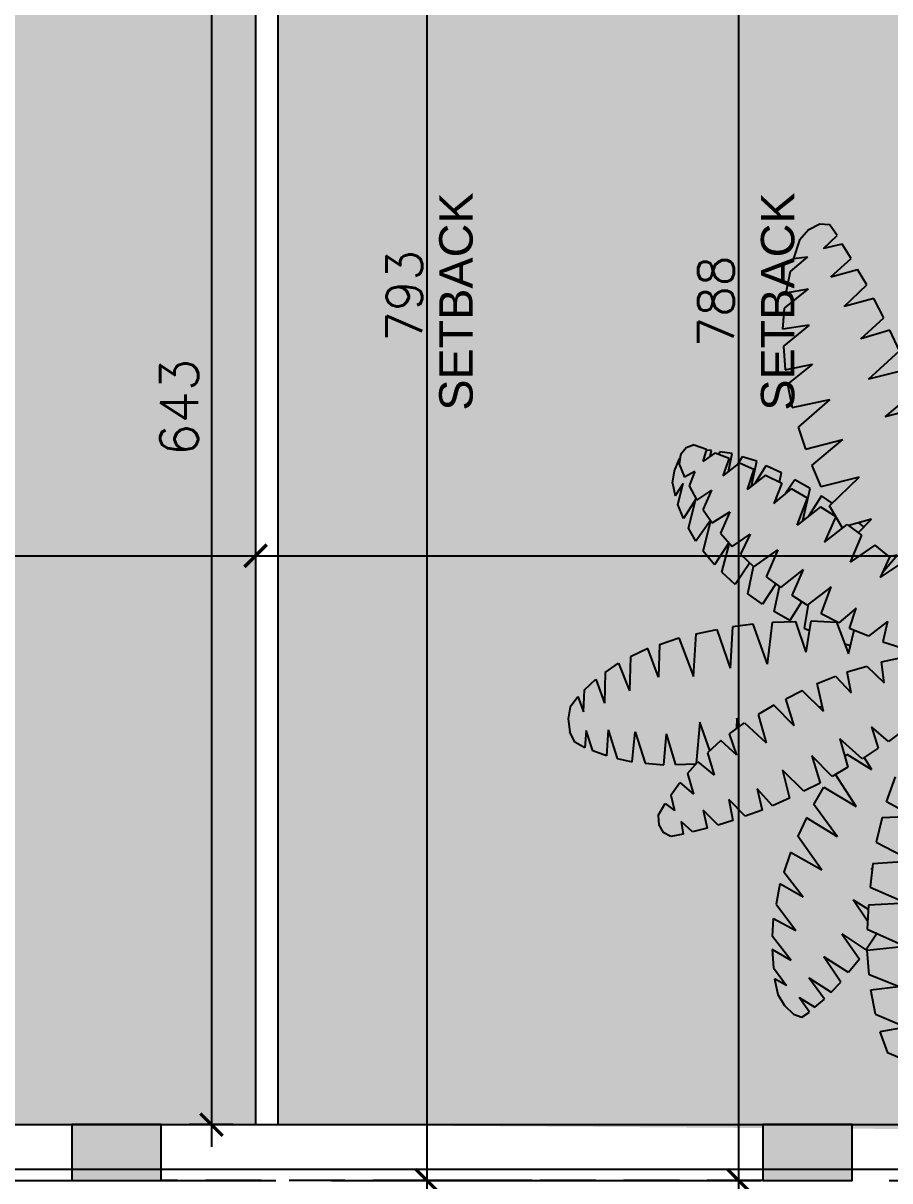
# Model space of a CAD drawing. Header units: centimetres. Extents: x -10658 to 14823, y -5448 to 3597.
# Drawn here: x -836 to -448, y 0 to 519 of the extents above; entities that cross this region are included whole.
import ezdxf

# ---------------------------------------------------------------- set-up
doc = ezdxf.new("R2010")
doc.units = ezdxf.units.CM
doc.header["$LTSCALE"] = 100
doc.header["$MEASUREMENT"] = 0
doc.header["$PDMODE"] = 35
doc.linetypes.add('FINAL PLOT$0$CENTER', pattern=[2, 1.25, -0.25, 0.25, -0.25])
doc.linetypes.add('SOURROUNDING$0$HIDDEN', pattern=[0.375, 0.25, -0.125])
for name, color, linetype in [('DIM IN', 1, 'Continuous'), ('FINAL PLOT$0$PLOT LIMIT', 6, 'FINAL PLOT$0$CENTER'), ('SOURROUNDING$0$FURNITURE', 111, 'Continuous'), ('SOURROUNDING$0$KERBSTONE', 11, 'Continuous'), ('SOURROUNDING$0$PLANTS', 104, 'Continuous'), ('SOURROUNDING$0$SURROUNDINGS$0$SURROUNDINGS$0$SURROUNDINGS$0$COLUMN', 6, 'Continuous'), ('SOURROUNDING$0$SURROUNDINGS$0$SURROUNDINGS$0$SURROUNDINGS$0$COLUMN HATCH', 201, 'Continuous'), ('SOURROUNDING$0$WALL-03', 2, 'Continuous'), ('SOURROUNDING$0$WALL-04', 1, 'Continuous'), ('TEXT', 3, 'Continuous')]:
    doc.layers.add(name, color=color, linetype=linetype)
doc.layers.add('SOURROUNDING$0$HAT', color=8, linetype='Continuous', lineweight=9)
doc.styles.add('ART', font='arial.ttf')
doc.styles.add('ROMANS', font='romans')
doc.dimstyles.new('AS-17-100', dxfattribs={"dimtxt": 17, "dimasz": 10, "dimexe": 10, "dimexo": 10, "dimgap": 6, "dimtad": 1, "dimtoh": 1, "dimdec": 0, "dimdsep": 46, "dimtxsty": 'ROMANS', "dimblk1": 'ARCHTICK', "dimblk2": 'ARCHTICK', "dimsah": 1, "dimcen": 25, "dimdle": 10, "dimclrd": 1, "dimclre": 1, "dimclrt": 2, "dimadec": 0, "dimazin": 0, "dimtfac": 1, "dimtdec": 0, "dimtofl": 0, "dimtmove": 2, "dimatfit": 3, "dimldrblk": 'ARCHTICK', "dimfxl": 1, "dimtolj": 1, "dimtzin": 0, "dimarcsym": 0})

# ---------------------------------------------------------------- blocks, each defined once
blk = doc.blocks.new('_ARCHTICK')
at = {"color": 0, "linetype": 'ByBlock', "const_width": 0.15}
blk.add_lwpolyline([(-0.5, -0.5), (0.5, 0.5)], dxfattribs=at)
blk = doc.blocks.new('*D58')
at = {"layer": 'Defpoints', "color": 0, "transparency": 16777216}
for p in [(-590, 788), (-700.64, 0), (-515.54, 0)]:
    blk.add_point(p, dxfattribs=at)
at = {"layer": 'DIM IN', "color": 1, "lineweight": -2, "transparency": 16777216}
for p, q in [((-515.54, 798), (-515.54, -10)), ((-580, 788), (-505.54, 788)), ((-690.64, 0), (-505.54, 0))]:
    blk.add_line(p, q, dxfattribs=at)
at = {"layer": 'DIM IN', "color": 1, "lineweight": -2, "transparency": 16777216, "xscale": 10, "yscale": 10, "zscale": 10}
for p, rotation in [((-515.54, 788), 90), ((-515.54, 0), 270)]:
    blk.add_blockref('_ARCHTICK', p, dxfattribs=dict(at, rotation=rotation))
at = {"layer": 'DIM IN', "color": 2, "transparency": 16777216, "insert": (-525.54, 394), "char_height": 16, "attachment_point": 5, "rotation": 90, "style": 'ROMANS'}
blk.add_mtext('\\A1;788', dxfattribs=at)
blk = doc.blocks.new('SOURROUNDING$0$t4p')
at = {"layer": 'SOURROUNDING$0$PLANTS', "color": 1, "linetype": 'ByBlock'}
for p, q in [((-154.85, 137.51), (-164.35, 133.43)), ((-166.79, 126.39), (-164.35, 133.43)), ((-168.21, 120.45), (-157.94, 124.84)), ((-157.94, 124.84), (-166.79, 126.39)), ((-195.83, 120.29), (-193.04, 121.36)), ((-193.04, 121.36), (-190.43, 119.61)), ((-201.06, 113.68), (-198.86, 117.4)), ((-198.86, 117.4), (-195.83, 120.29)), ((-190.43, 119.61), (-193.87, 114.67)), ((-193.87, 114.67), (-188.59, 117.99)), ((-188.59, 117.99), (-185.38, 115.26)), ((-168.21, 120.45), (-169.82, 112.29)), ((-202.13, 108.41), (-201.06, 113.68)), ((-185.38, 115.26), (-190.55, 108.05)), ((-190.55, 108.05), (-183.12, 112.92)), ((-183.12, 112.92), (-179.85, 109.64)), ((-202.48, 104.65), (-198.09, 110.63)), ((-198.09, 110.63), (-202.13, 108.41)), ((-179.85, 109.64), (-185.5, 101.08)), ((-160.43, 111.22), (-170.35, 107.26)), ((-169.82, 112.29), (-160.43, 111.22)), ((-177.24, 106.43), (-185.5, 101.08)), ((-173.56, 101.91), (-177.24, 106.43)), ((-170.35, 107.26), (-170.95, 98.95)), ((-202.84, 98.51), (-202.48, 104.65)), ((-196.55, 102.27), (-202.84, 98.51)), ((-196.55, 102.27), (-202.72, 94.15)), ((-179.44, 93.36), (-173.56, 101.91)), ((-179.44, 93.36), (-171.42, 98.79)), ((-171.42, 98.79), (-167.74, 93.48)), ((-170.95, 98.95), (-158.12, 97.6)), ((-170.83, 91.86), (-158.12, 97.6)), ((-202.72, 94.15), (-202.31, 88.1)), ((-167.74, 93.48), (-167.98, 93.12)), ((-202.31, 88.1), (-194.88, 92.13)), ((-201.47, 83.26), (-194.88, 92.13)), ((-170.35, 83.82), (-170.83, 91.86)), ((-170.71, 89.16), (-175.58, 81.96)), ((-200.11, 76.49), (-201.47, 83.26)), ((-175.58, 81.96), (-170.47, 85.09)), ((-157.52, 83.15), (-170.35, 83.82)), ((-169.82, 77.76), (-157.52, 83.15)), ((-192.33, 81.01), (-200.11, 76.49)), ((-192.33, 81.01), (-198.8, 72.53)), ((-168.87, 69.8), (-169.82, 77.76)), ((-196.55, 65.92), (-198.8, 72.53)), ((-185.97, 71.98), (-196.55, 65.92)), ((-185.97, 71.98), (-194.05, 60.5)), ((-169.16, 71.86), (-169.22, 71.74)), ((-169.22, 71.74), (-169.16, 71.78)), ((-169.22, 71.74), (-169.1, 71.39)), ((-169.16, 71.78), (-169.16, 71.86)), ((-168.87, 69.8), (-155.56, 68.97)), ((-167.68, 62.67), (-155.56, 68.97)), ((-165.66, 54.32), (-167.68, 62.67)), ((-240.79, 56.34), (-239.25, 58.99)), ((-236.7, 60.3), (-239.25, 58.99)), ((-232.54, 59.55), (-236.7, 60.3)), ((-233.19, 55.31), (-232.54, 59.55)), ((-229.45, 58.75), (-233.19, 55.31)), ((-224.46, 57.61), (-229.45, 58.75)), ((-191.02, 54.32), (-194.05, 60.5)), ((-180.69, 60.77), (-191.02, 54.32)), ((-180.69, 60.77), (-188.59, 49.81)), ((-240.91, 53.17), (-240.79, 56.34)), ((-225.83, 51.47), (-224.46, 57.61)), ((-220.84, 56.54), (-225.83, 51.47)), ((-215.79, 55.11), (-220.84, 56.54)), ((-217.16, 48.02), (-215.79, 55.11)), ((-240.91, 53.17), (-238.6, 49.17)), ((-238.6, 49.17), (-235.39, 51.55)), ((-236.7, 46.44), (-235.39, 51.55)), ((-211.69, 53.65), (-217.16, 48.02)), ((-205.99, 51.63), (-211.69, 53.65)), ((-207.65, 44.5), (-205.99, 51.63)), ((-165.66, 54.32), (-155.32, 54)), ((-155.32, 54), (-164.17, 49.09)), ((-202.48, 50.16), (-207.65, 44.5)), ((-196.72, 47.71), (-202.48, 50.16)), ((-199.04, 38.2), (-196.72, 47.71)), ((-188.59, 49.81), (-185.14, 44.02)), ((-185.14, 44.02), (-174.33, 50.6)), ((-174.33, 50.6), (-181.22, 39.79)), ((-164.17, 49.09), (-161.09, 40.74)), ((-236.7, 46.44), (-233.55, 42.12)), ((-233.55, 42.12), (-228.97, 46.12)), ((-231.05, 39.19), (-228.97, 46.12)), ((-191.91, 45.33), (-199.04, 38.2)), ((-186.45, 42.64), (-191.91, 45.33)), ((-231.05, 39.19), (-227.49, 35.23)), ((-227.49, 35.23), (-222.03, 39.75)), ((-224.28, 32.22), (-222.03, 39.75)), ((-189.12, 33.49), (-186.45, 42.64)), ((-182.35, 40.46), (-189.12, 33.49)), ((-177.06, 37.37), (-182.35, 40.46)), ((-254.63, 33.97), (-249.59, 35.15)), ((-249.59, 35.15), (-248.52, 25.02)), ((-248.52, 25.02), (-245.19, 35.63)), ((-245.19, 35.63), (-238.89, 36.22)), ((-238.89, 36.22), (-238, 25.77)), ((-234.86, 36.18), (-238, 25.77)), ((-228.26, 36.03), (-234.86, 36.18)), ((-226.78, 21.93), (-228.02, 35.79)), ((-179.74, 27.83), (-177.06, 37.37)), ((-177.36, 32.98), (-169.16, 38.24)), ((-171.6, 34.12), (-169.16, 38.24)), ((-262.77, 31.39), (-264.97, 24.54)), ((-258.2, 33.1), (-262.77, 31.39)), ((-257.6, 24.27), (-258.2, 33.1)), ((-257.6, 24.27), (-254.63, 33.97)), ((-223.45, 31.47), (-226.78, 21.93)), ((-219.77, 28.15), (-224.28, 32.22)), ((-214.36, 33.06), (-219.77, 28.15)), ((-214.36, 33.06), (-216.74, 25.89)), ((-214.9, 31.43), (-214.96, 32.5)), ((-172.25, 34.6), (-179.74, 27.83)), ((-178.07, 33.85), (-177.36, 32.98)), ((-166.79, 31.04), (-172.25, 34.6)), ((-268.83, 28.38), (-270.49, 24.94)), ((-265.44, 30.32), (-268.83, 28.38)), ((-264.97, 24.54), (-265.44, 30.32)), ((-211.69, 22.25), (-204.44, 28.98)), ((-207.12, 19.43), (-204.44, 28.98)), ((-169.04, 23.83), (-166.79, 31.04)), ((-163.34, 28.78), (-169.04, 23.83)), ((-157.88, 24.82), (-163.34, 28.78)), ((-271.03, 20.54), (-270.49, 24.94)), ((-216.74, 25.89), (-211.69, 22.25)), ((-214.24, 20.7), (-214.48, 24.23)), ((-213.35, 23.39), (-214.24, 20.7)), ((-195.06, 23.35), (-201.83, 16.39)), ((-195.06, 23.35), (-197.79, 14.21)), ((-270.37, 16.54), (-271.03, 20.54)), ((-270.37, 16.54), (-267.7, 13.06)), ((-267.7, 13.06), (-265.8, 18.25)), ((-265.8, 18.25), (-265.5, 10.84)), ((-201.83, 16.39), (-207.12, 19.43)), ((-185.14, 18.64), (-192.27, 11.48)), ((-185.14, 18.64), (-187.22, 9.14)), ((-186.69, 17.1), (-185.56, 16.74)), ((-261.58, 7.28), (-258.79, 15.36)), ((-258.49, 5.02), (-258.79, 15.36)), ((-197.79, 14.21), (-192.27, 11.48)), ((-181.04, 6.76), (-175.76, 12.39)), ((-175.76, 12.39), (-177.12, 5.3)), ((-265.5, 10.84), (-261.58, 7.28)), ((-253.98, 1.93), (-250.36, 11.2)), ((-249.88, -0.13), (-250.36, 11.2)), ((-187.22, 9.14), (-181.04, 6.76)), ((-170.47, 3.4), (-164.71, 9.06)), ((-164.71, 9.06), (-165.48, 2.01)), ((-258.49, 5.02), (-253.98, 1.93)), ((-240.5, 6.68), (-244.06, -2.94)), ((-240.2, -4.28), (-240.5, 6.68)), ((-233.67, -6.46), (-228.8, 6.61)), ((-228.8, 6.61), (-227.79, -7.81)), ((-177.12, 5.3), (-170.47, 3.4)), ((-220.84, -9.23), (-216.44, 3.79)), ((-215.61, -10.07), (-216.44, 3.79)), ((-203.91, 2.57), (-208.6, -10.9)), ((-203.91, 2.57), (-202.13, -11.57)), ((-165.48, 2.01), (-159.19, 0.74)), ((-244.06, -2.94), (-249.88, -0.13)), ((-190.84, -1.39), (-194.23, -11.77)), ((-190.84, -1.39), (-189.12, -11.89)), ((-180.63, -11.41), (-176.59, -0.8)), ((-175.99, -3.41), (-177.84, -4.01)), ((-176.59, -0.8), (-174.69, -8.72)), ((-165.01, -4.76), (-159.01, -2.82)), ((-240.2, -4.28), (-233.67, -6.46)), ((-169.82, -6.7), (-176.17, -9.31)), ((-163.4, -11.49), (-169.82, -6.7)), ((-163.4, -11.49), (-165.01, -4.76)), ((-227.79, -7.81), (-220.84, -9.23)), ((-208.6, -10.9), (-215.61, -10.07)), ((-202.13, -11.57), (-194.23, -11.77)), ((-191.44, -9.47), (-189.66, -8.72)), ((-190.07, -17.47), (-191.44, -9.47)), ((-189.12, -11.89), (-180.63, -11.41)), ((-179.85, -11.21), (-185.68, -14.3)), ((-173.92, -16.08), (-179.85, -11.21)), ((-176.17, -9.31), (-173.92, -16.08)), ((-196.31, -12.12), (-201.53, -15.13)), ((-201.53, -15.13), (-199.63, -23.45)), ((-192.21, -18.38), (-196.31, -12.12)), ((-185.68, -14.3), (-182.35, -23.29)), ((-205.39, -17.59), (-210.38, -21.11)), ((-200.94, -24.48), (-205.39, -17.59)), ((-190.37, -17.19), (-195.48, -20.52)), ((-182.35, -23.29), (-190.37, -17.19)), ((-210.38, -21.11), (-208.36, -30.26)), ((-204.09, -26.85), (-199.22, -23.17)), ((-199.22, -23.17), (-191.62, -29.15)), ((-195.48, -20.52), (-191.62, -29.15)), ((-214.54, -24.28), (-219, -28.44)), ((-209.61, -31.49), (-214.54, -24.28)), ((-200.17, -35.84), (-204.09, -26.85)), ((-162.57, -33.11), (-165.78, -26.38)), ((-165.78, -26.38), (-159.42, -30.54)), ((-221.55, -30.97), (-225.23, -35.57)), ((-216.62, -38.3), (-221.55, -30.97)), ((-219, -28.44), (-216.44, -38.14)), ((-212.76, -34.42), (-208.25, -30.18)), ((-208.25, -30.18), (-200.17, -35.84)), ((-165.07, -27.96), (-160.08, -33.86)), ((-209.49, -41.15), (-212.76, -34.42)), ((-171.96, -40.59), (-175.82, -31.61)), ((-167.56, -37.27), (-175.82, -31.61)), ((-167.56, -37.27), (-162.57, -33.11)), ((-160.08, -33.86), (-162.75, -33.27)), ((-162.57, -33.11), (-162.63, -33.19)), ((-162.63, -33.19), (-162.51, -33.35)), ((-227.67, -38.89), (-230.16, -43.33)), ((-222.8, -45.9), (-227.67, -38.89)), ((-225.23, -35.57), (-222.68, -45.74)), ((-219.41, -41.62), (-215.49, -37.03)), ((-215.49, -37.03), (-209.49, -41.15)), ((-184.43, -38.3), (-176.77, -44.24)), ((-180.57, -46.89), (-184.43, -38.3)), ((-216.2, -48.71), (-219.41, -41.62)), ((-176.77, -44.24), (-171.96, -40.59)), ((-173.08, -41.43), (-168.57, -45.98)), ((-231.83, -46.57), (-233.67, -51.29)), ((-227.61, -53.07), (-231.83, -46.57)), ((-230.16, -43.33), (-227.61, -53.07)), ((-225.17, -49.46), (-222.2, -45.07)), ((-222.2, -45.07), (-216.2, -48.71)), ((-193.63, -44.16), (-190.13, -53.19)), ((-185.68, -50.26), (-193.63, -44.16)), ((-191.67, -45.7), (-189.18, -56.39)), ((-178.49, -43.25), (-182.65, -50.57)), ((-168.57, -45.98), (-176.29, -43.88)), ((-171.18, -43.37), (-172.91, -44.79)), ((-225.17, -49.46), (-222.26, -56)), ((-185.32, -53.9), (-189.66, -47.25)), ((-185.68, -50.26), (-180.57, -46.89)), ((-182.65, -50.57), (-172.61, -60.16)), ((-235.45, -58.53), (-234.62, -54.22)), ((-231.83, -58.37), (-234.62, -54.22)), ((-233.67, -51.29), (-231.83, -58.37)), ((-229.87, -57.5), (-227.31, -52.75)), ((-227.61, -53.31), (-227.61, -53.07)), ((-227.31, -52.75), (-222.26, -56)), ((-198.74, -58.25), (-201.36, -51.48)), ((-201.36, -51.48), (-195.48, -56.31)), ((-200.52, -53.74), (-200.88, -51.92)), ((-190.13, -53.19), (-195.48, -56.31)), ((-181.81, -51.4), (-185.32, -53.9)), ((-227.91, -62.37), (-229.87, -57.5)), ((-204.15, -60.99), (-210.32, -56.24)), ((-208.07, -63.05), (-210.32, -56.24)), ((-208.84, -57.42), (-207.06, -65.66)), ((-204.15, -60.99), (-198.74, -58.25)), ((-194.35, -59.36), (-197.44, -54.73)), ((-189.18, -56.39), (-194.35, -59.36)), ((-188.59, -64.15), (-185.62, -56.99)), ((-172.61, -60.16), (-185.62, -56.99)), ((-235.45, -58.53), (-234.8, -62.57)), ((-233.13, -64.87), (-231.41, -60.51)), ((-227.91, -62.37), (-231.41, -60.51)), ((-212.88, -65.14), (-218.46, -60.83)), ((-216.32, -66.73), (-218.46, -60.83)), ((-216.62, -62.25), (-215.37, -68.31)), ((-207.59, -58.41), (-203.97, -64.27)), ((-203.97, -64.27), (-198.8, -61.9)), ((-199.51, -58.65), (-198.8, -61.9)), ((-234.8, -62.57), (-233.13, -66.45)), ((-232.66, -68), (-233.13, -64.87)), ((-221.08, -68.63), (-225.23, -65.74)), ((-223.99, -69.86), (-225.23, -65.74)), ((-211.93, -67.24), (-213.59, -64.63)), ((-212.88, -65.14), (-208.07, -63.05)), ((-207.06, -65.66), (-211.93, -67.24)), ((-188.59, -64.15), (-178.13, -72.87)), ((-233.13, -66.45), (-232.89, -66.85)), ((-230.76, -70.37), (-232.66, -68)), ((-228.08, -71.28), (-223.99, -69.86)), ((-222.26, -69.42), (-224.16, -69.46)), ((-222.74, -67.48), (-222.26, -69.42)), ((-221.08, -68.63), (-216.32, -66.73)), ((-219.47, -68.95), (-219.95, -68.19)), ((-219.65, -68.07), (-219.47, -68.95)), ((-215.37, -68.31), (-219.47, -68.95)), ((-193.1, -77.1), (-190.66, -69.66)), ((-190.66, -69.66), (-178.13, -72.87)), ((-228.08, -71.28), (-230.76, -70.37)), ((-182.35, -86.29), (-193.1, -77.1)), ((-163.76, -80.35), (-153.31, -89.06)), ((-151.23, -83.56), (-163.76, -80.35)), ((-196.6, -91.52), (-195.06, -83.68)), ((-195.06, -83.68), (-182.35, -86.29)), ((-188.11, -98.17), (-196.6, -91.52)), ((-156.27, -96.23), (-169.28, -93.06)), ((-169.28, -93.06), (-158.83, -102.48)), ((-197.85, -104.27), (-197.38, -96.35)), ((-197.38, -96.35), (-188.11, -98.17)), ((-189.12, -111.35), (-197.85, -104.27)), ((-158.83, -102.48), (-162.1, -109.45)), ((-162.1, -109.45), (-171.84, -106.6)), ((-171.84, -106.6), (-164, -113.69)), ((-189.12, -111.35), (-198.03, -110.01)), ((-198.03, -110.01), (-197.44, -117.1)), ((-164, -113.69), (-167.38, -120.11)), ((-197.44, -117.1), (-189.36, -123.59)), ((-167.38, -120.11), (-177.36, -117.49)), ((-177.36, -117.49), (-169.7, -124.74)), ((-196.9, -122.24), (-189.36, -123.59)), ((-195.42, -129.37), (-196.9, -122.24)), ((-181.76, -127.55), (-172.79, -129.89)), ((-181.76, -127.55), (-174.87, -133.65)), ((-169.7, -124.74), (-172.79, -129.89)), ((-189.6, -134.32), (-195.42, -129.37)), ((-192.21, -139.9), (-194.35, -133.77)), ((-194.35, -133.77), (-189.6, -134.32)), ((-174.87, -133.65), (-177.89, -138.44)), ((-189.12, -143.47), (-192.21, -139.9)), ((-177.89, -138.44), (-184.25, -137.09)), ((-184.25, -137.09), (-179.62, -141.45)), ((-189.12, -143.47), (-185.38, -145.41)), ((-179.62, -141.45), (-182.11, -145.17)), ((-185.38, -145.41), (-182.11, -145.17))]:
    blk.add_line(p, q, dxfattribs=at)
blk = doc.blocks.new('SOURROUNDING')
at = {"layer": 'SOURROUNDING$0$HAT', "transparency": 33554658}
h = blk.add_hatch(dxfattribs=at)
h.set_pattern_fill('CROSS', color=256, scale=150, angle=90)
h.paths.add_polyline_path([(-1392.07, 640.01), (-2418, 639.99), (-2418, 25), (-1392.07, 25)])
h.paths.add_polyline_path([(-1810, 2848), (-1810, 3028), (-3028, 3028), (-3028, 785), (-1820, 785), (-1820, 1969.72), (-1935, 1969.72), (-1935, 2521.19), (-1820, 2521.19), (-1820, 2848)])
h.paths.add_polyline_path([(-890, 3028), (-880, 2818), (-165, 2818), (-175, 2848), (-165, 2848), (-165, 652.91), (-722.07, 652.91), (-722.07, 25), (-20, 20), (-20, 3028)])
at = {"layer": 'SOURROUNDING$0$KERBSTONE', "lineweight": 13}
h = blk.add_hatch(dxfattribs=at)
h.set_pattern_fill('AR-HBONE', color=252, scale=5, angle=90)
h.paths.add_polyline_path([(-175, 1001.39), (-180.24, 999.4), (-175, 1003.26), (-175, 1910.07), (-189.19, 1904.68), (-175, 1915.15), (-175, 1965.25), (-177.79, 1965.57), (-175, 1966.16), (-175, 2515.31), (-190.95, 2509.26), (-175, 2521.02), (-175, 2569.63), (-179.55, 2570.15), (-175, 2571.11), (-175, 2808), (-890, 2808), (-890, 3028), (-1810, 3028), (-1810, 2511.19), (-1925, 2511.19), (-1925, 1979.72), (-1810, 1979.72), (-1810, 775), (-3028, 775), (-3028, 650), (-2728, 650), (-2448, 650), (-2428, 650), (-1382.07, 650), (-1382.07, 25), (-1257.59, 25), (-1257.07, 25), (-857.07, 25), (-732.07, 25), (-732.07, 668), (-175, 668)])
h.paths.add_polyline_path([(-1685, 828), (-1685, 2129.72), (-1770, 2129.72), (-1770, 2361.19), (-1685, 2361.19), (-1685, 2748), (-1220, 2748), (-1220, 2683), (-890, 2683), (-300, 2683), (-300, 788), (-590, 788), (-590, 793), (-817, 793), (-817, 713), (-1286.12, 713), (-1287.5, 828)], flags=16)
h.paths.add_polyline_path([(-1798.23, 1621.66), (-1726.11, 1621.66), (-1726.11, 1641.16), (-1798.23, 1641.16)], flags=16)
h.paths.add_polyline_path([(-1563.97, 2964.65), (-999.2, 2964.65), (-999.2, 3018.34), (-1563.97, 3018.34)], flags=16)
at = {"layer": 'SOURROUNDING$0$SURROUNDINGS$0$SURROUNDINGS$0$SURROUNDINGS$0$COLUMN HATCH'}
h = blk.add_hatch(color=256, dxfattribs=at)
h.dxf.hatch_style = 1
h.paths.add_polyline_path([(-774.46, 25), (-814.46, 25), (-814.46, 0), (-774.46, 0)])
h = blk.add_hatch(color=256, dxfattribs=at)
h.dxf.hatch_style = 1
h.paths.add_polyline_path([(-464.54, 25), (-504.54, 25), (-504.54, 0), (-464.54, 0)])
at = {"layer": 'SOURROUNDING$0$KERBSTONE', "color": 2}
for p, q in [((-732.07, 668), (-732.07, 25)), ((-722.07, 658), (-722.07, 25))]:
    blk.add_line(p, q, dxfattribs=at)
at = {"layer": 'SOURROUNDING$0$SURROUNDINGS$0$SURROUNDINGS$0$SURROUNDINGS$0$COLUMN'}
for points in [[(-814.46, 0), (-774.46, 0), (-774.46, 25), (-814.46, 25)], [(-504.54, 0), (-464.54, 0), (-464.54, 25), (-504.54, 25)]]:
    blk.add_lwpolyline(points, close=True, dxfattribs=at)
at = {"layer": 'SOURROUNDING$0$WALL-03'}
for p, q in [((-997.07, 25), (0, 25)), ((-922.07, 5), (-39.84, 5))]:
    blk.add_line(p, q, dxfattribs=at)
at = {"layer": 'SOURROUNDING$0$WALL-04', "linetype": 'SOURROUNDING$0$HIDDEN'}
blk.add_line((-504.54, 0), (-774.46, 0), dxfattribs=at)
at = {"layer": 'SOURROUNDING$0$FURNITURE', "color": 4, "xscale": -1.333333333333341, "yscale": 1.333333333333341, "zscale": 1.333333333333352, "rotation": 180.3439342701579}
blk.add_blockref('SOURROUNDING$0$t4p', (-230.71, 236.45), dxfattribs=at)
blk = doc.blocks.new('*D77')
at = {"layer": 'Defpoints', "color": 0, "transparency": 16777216}
for p in [(-590, 793), (-655.32, 0), (-598.09, 0)]:
    blk.add_point(p, dxfattribs=at)
at = {"layer": 'DIM IN', "color": 1, "lineweight": -2, "transparency": 16777216}
for p, q in [((-655.32, 803), (-655.32, -10)), ((-600, 793), (-665.32, 793)), ((-608.09, 0), (-665.32, 0))]:
    blk.add_line(p, q, dxfattribs=at)
at = {"layer": 'DIM IN', "color": 1, "lineweight": -2, "transparency": 16777216, "xscale": 10, "yscale": 10, "zscale": 10}
for p, rotation in [((-655.32, 793), 90), ((-655.32, 0), 270)]:
    blk.add_blockref('_ARCHTICK', p, dxfattribs=dict(at, rotation=rotation))
at = {"layer": 'DIM IN', "color": 2, "transparency": 16777216, "insert": (-665.32, 396.5), "char_height": 16, "attachment_point": 5, "rotation": 90, "style": 'ROMANS'}
blk.add_mtext('\\A1;793', dxfattribs=at)
blk = doc.blocks.new('*D84')
at = {"layer": 'Defpoints', "color": 0, "transparency": 16777216}
for p in [(-464.54, 0), (-349.48, 0), (-464.54, -35.8)]:
    blk.add_point(p, dxfattribs=at)
at = {"layer": 'DIM IN', "color": 1, "lineweight": -2, "transparency": 16777216}
for p, q in [((-464.54, -10), (-464.54, -45.8)), ((-349.48, -10), (-349.48, -45.8)), ((-339.48, -35.8), (-474.54, -35.8))]:
    blk.add_line(p, q, dxfattribs=at)
at = {"layer": 'DIM IN', "color": 1, "lineweight": -2, "transparency": 16777216, "xscale": 10, "yscale": 10, "zscale": 10, "rotation": 180}
blk.add_blockref('_ARCHTICK', (-464.54, -35.8), dxfattribs=at)
at = {"layer": 'DIM IN', "color": 1, "lineweight": -2, "transparency": 16777216, "xscale": 10, "yscale": 10, "zscale": 10}
blk.add_blockref('_ARCHTICK', (-349.48, -35.8), dxfattribs=at)
at = {"layer": 'DIM IN', "color": 2, "transparency": 16777216, "insert": (-407.01, -21.3), "char_height": 17, "attachment_point": 5, "style": 'ROMANS'}
blk.add_mtext('\\A1;115', dxfattribs=at)
blk = doc.blocks.new('*D85')
at = {"layer": 'Defpoints', "color": 0, "transparency": 16777216}
for p in [(-504.54, 0), (-464.54, 0), (-504.54, -35.8)]:
    blk.add_point(p, dxfattribs=at)
at = {"layer": 'DIM IN', "color": 1, "lineweight": -2, "transparency": 16777216}
for p, q in [((-504.54, -10), (-504.54, -45.8)), ((-464.54, -10), (-464.54, -45.8)), ((-514.54, -35.8), (-504.1, -35.8)), ((-454.54, -35.8), (-464.58, -35.8))]:
    blk.add_line(p, q, dxfattribs=at)
at = {"layer": 'DIM IN', "color": 1, "lineweight": -2, "transparency": 16777216, "xscale": 10, "yscale": 10, "zscale": 10, "rotation": 180}
blk.add_blockref('_ARCHTICK', (-504.54, -35.8), dxfattribs=at)
at = {"layer": 'DIM IN', "color": 1, "lineweight": -2, "transparency": 16777216, "xscale": 10, "yscale": 10, "zscale": 10}
blk.add_blockref('_ARCHTICK', (-464.54, -35.8), dxfattribs=at)
at = {"layer": 'DIM IN', "color": 2, "transparency": 16777216, "insert": (-484.34, -23.13), "char_height": 17, "attachment_point": 5, "style": 'ROMANS'}
blk.add_mtext('\\A1;40', dxfattribs=at)
blk = doc.blocks.new('*D86')
at = {"layer": 'Defpoints', "color": 0, "transparency": 16777216}
for p in [(-504.54, 0), (-774.46, 0), (-774.46, -35.8)]:
    blk.add_point(p, dxfattribs=at)
at = {"layer": 'DIM IN', "color": 1, "lineweight": -2, "transparency": 16777216}
for p, q in [((-774.46, -10), (-774.46, -45.8)), ((-504.54, -10), (-504.54, -45.8)), ((-494.54, -35.8), (-784.46, -35.8))]:
    blk.add_line(p, q, dxfattribs=at)
at = {"layer": 'DIM IN', "color": 1, "lineweight": -2, "transparency": 16777216, "xscale": 10, "yscale": 10, "zscale": 10, "rotation": 180}
blk.add_blockref('_ARCHTICK', (-774.46, -35.8), dxfattribs=at)
at = {"layer": 'DIM IN', "color": 1, "lineweight": -2, "transparency": 16777216, "xscale": 10, "yscale": 10, "zscale": 10}
blk.add_blockref('_ARCHTICK', (-504.54, -35.8), dxfattribs=at)
at = {"layer": 'DIM IN', "color": 2, "transparency": 16777216, "insert": (-639.5, -21.3), "char_height": 17, "attachment_point": 5, "style": 'ROMANS'}
blk.add_mtext('\\A1;270', dxfattribs=at)
blk = doc.blocks.new('*D97')
at = {"layer": 'Defpoints', "color": 0, "transparency": 16777216}
for p in [(-1382.07, 280.03), (-732.07, 280.02), (-732.07, 279.93)]:
    blk.add_point(p, dxfattribs=at)
at = {"layer": 'DIM IN', "color": 1, "lineweight": -2, "transparency": 16777216}
for p, q in [((-732.07, 289.93), (-732.07, 290.02)), ((-1392.07, 280.02), (-722.07, 280.02)), ((-1382.07, 270.03), (-1382.07, 270.02))]:
    blk.add_line(p, q, dxfattribs=at)
at = {"layer": 'DIM IN', "color": 1, "lineweight": -2, "transparency": 16777216, "xscale": 10, "yscale": 10, "zscale": 10, "rotation": 180}
blk.add_blockref('_ARCHTICK', (-1382.07, 280.02), dxfattribs=at)
at = {"layer": 'DIM IN', "color": 1, "lineweight": -2, "transparency": 16777216, "xscale": 10, "yscale": 10, "zscale": 10}
blk.add_blockref('_ARCHTICK', (-732.07, 280.02), dxfattribs=at)
at = {"layer": 'DIM IN', "color": 2, "transparency": 16777216, "insert": (-1057.07, 294.52), "char_height": 17, "attachment_point": 5, "style": 'ROMANS'}
blk.add_mtext('\\A1;650', dxfattribs=at)
blk = doc.blocks.new('*D99')
at = {"layer": 'Defpoints', "color": 0, "transparency": 16777216}
for p in [(-20, 289.93), (-732.07, 279.93), (-20, 279.93)]:
    blk.add_point(p, dxfattribs=at)
at = {"layer": 'DIM IN', "color": 1, "lineweight": -2, "transparency": 16777216}
for p, q in [((-732.07, 289.93), (-732.07, 289.93)), ((-742.07, 279.93), (-10, 279.93)), ((-20, 279.93), (-20, 269.93))]:
    blk.add_line(p, q, dxfattribs=at)
at = {"layer": 'DIM IN', "color": 1, "lineweight": -2, "transparency": 16777216, "xscale": 10, "yscale": 10, "zscale": 10, "rotation": 180}
blk.add_blockref('_ARCHTICK', (-732.07, 279.93), dxfattribs=at)
at = {"layer": 'DIM IN', "color": 1, "lineweight": -2, "transparency": 16777216, "xscale": 10, "yscale": 10, "zscale": 10}
blk.add_blockref('_ARCHTICK', (-20, 279.93), dxfattribs=at)
at = {"layer": 'DIM IN', "color": 2, "transparency": 16777216, "insert": (-376.03, 294.43), "char_height": 17, "attachment_point": 5, "style": 'ROMANS'}
blk.add_mtext('\\A1;712', dxfattribs=at)
blk = doc.blocks.new('*D106')
at = {"layer": 'Defpoints', "color": 0, "transparency": 16777216}
for p in [(-732.07, 668), (-751.84, 25), (-732.07, 25)]:
    blk.add_point(p, dxfattribs=at)
at = {"layer": 'DIM IN', "color": 1, "lineweight": -2, "transparency": 16777216}
for p, q in [((-751.84, 678), (-751.84, 15)), ((-742.07, 668), (-761.84, 668)), ((-742.07, 25), (-761.84, 25))]:
    blk.add_line(p, q, dxfattribs=at)
at = {"layer": 'DIM IN', "color": 1, "lineweight": -2, "transparency": 16777216, "xscale": 10, "yscale": 10, "zscale": 10}
for p, rotation in [((-751.84, 668), 90), ((-751.84, 25), 270)]:
    blk.add_blockref('_ARCHTICK', p, dxfattribs=dict(at, rotation=rotation))
at = {"layer": 'DIM IN', "color": 2, "transparency": 16777216, "insert": (-766.34, 346.5), "char_height": 17, "attachment_point": 5, "rotation": 90, "style": 'ROMANS'}
blk.add_mtext('\\A1;643', dxfattribs=at)
blk = doc.blocks.new('FINAL PLOT')
at = {"layer": 'FINAL PLOT$0$PLOT LIMIT', "color": 1}
blk.add_lwpolyline([(-3048, 0), (0, 0), (0, 3048), (-3048, 3048)], close=True, dxfattribs=at)

msp = doc.modelspace()

# ---------------------------------------------------------------- block references
at = {"layer": 'DIM IN'}
for name in ['FINAL PLOT', 'SOURROUNDING']:
    msp.add_blockref(name, (0, 0), dxfattribs=at)

# ---------------------------------------------------------------- texts
at = {"layer": 'TEXT', "style": 'ART'}
for p in [(-634.73, 345.04), (-490.46, 345.04)]:
    msp.add_text('SETBACK', height=15, rotation=90, dxfattribs=at).set_placement(p)

# ---------------------------------------------------------------- dimensions: what is measured, and where the dimension line sits
at = {"layer": 'DIM IN'}
for base, p1, p2, picture, middle in [((-655.32, 0), (-590, 793), (-598.09, 0), '*D77', (-665.32, 396.5)), ((-515.54, 0), (-590, 788), (-700.64, 0), '*D58', (-525.54, 394))]:
    dim = msp.add_linear_dim(base=base, p1=p1, p2=p2, angle=90, dimstyle='AS-17-100', override={"dimtxt": 16, "dimgap": 2}, dxfattribs=at)
    dim.commit()
    dim.dimension.update_dxf_attribs({"geometry": picture, "text_midpoint": middle})
dim = msp.add_linear_dim(base=(-751.84, 25), p1=(-732.07, 668), p2=(-732.07, 25), angle=90, dimstyle='AS-17-100', dxfattribs=at)
dim.commit()
dim.dimension.update_dxf_attribs({"geometry": '*D106', "text_midpoint": (-766.34, 346.5)})
for base, p1, p2, picture, middle in [((-732.07, 280.02), (-1382.07, 280.03), (-732.07, 279.93), '*D97', (-1057.07, 294.52)), ((-20, 279.93), (-732.07, 279.93), (-20, 289.93), '*D99', (-376.03, 294.43)), ((-774.46, -35.8), (-504.54, 0), (-774.46, 0), '*D86', (-639.5, -21.3)), ((-464.54, -35.8), (-349.48, 0), (-464.54, 0), '*D84', (-407.01, -21.3))]:
    dim = msp.add_linear_dim(base=base, p1=p1, p2=p2, dimstyle='AS-17-100', dxfattribs=at)
    dim.commit()
    dim.dimension.update_dxf_attribs({"geometry": picture, "text_midpoint": middle})
dim = msp.add_linear_dim(base=(-504.54, -35.8), p1=(-464.54, 0), p2=(-504.54, 0), dimstyle='AS-17-100', dxfattribs=at)
dim.commit()
dim.dimension.update_dxf_attribs({"geometry": '*D85', "text_midpoint": (-484.34, -23.13), "dimtype": 160})

doc.saveas('drawing.dxf')
